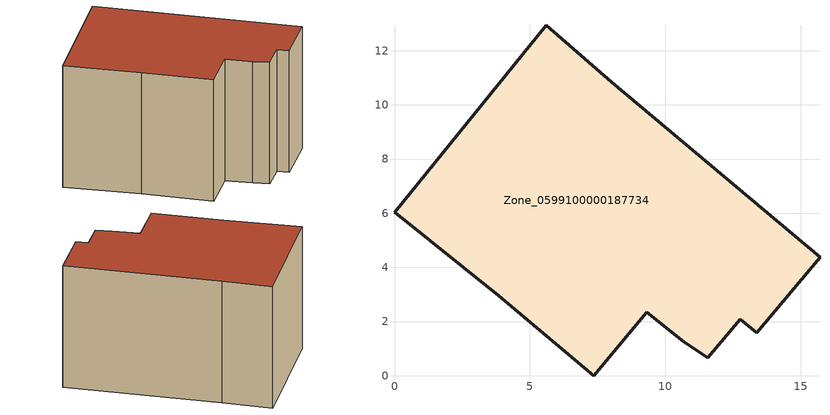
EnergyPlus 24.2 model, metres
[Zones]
Zone_0599100000187734
 floor ground (C_G): 10.67,1.25 9.3,2.34 7.35,0 3.84,2.95 0,6.03 5.61,12.94 8.02,10.83 15.71,4.37 13.38,1.58 12.76,2.09 11.55,0.66 z0
 wall outside (C_F): 3.84,2.95 7.35,0 9.3,2.34 10.67,1.25 11.55,0.66 12.76,2.09 13.38,1.58 15.71,4.37 8.02,10.83 5.61,12.94 0,6.03 3.84,2.95 z0:8.22
 roof outside (C_R): 9.3,2.34 10.67,1.25 11.55,0.66 12.76,2.09 13.38,1.58 15.71,4.37 8.02,10.83 5.61,12.94 0,6.03 3.84,2.95 7.35,0 z8.22
[BUILDING]
Pand.0599100000187734: North Axis=0; Terrain=City; Loads Convergence Tolerance Value=0.04; Temperature Convergence Tolerance Value=0.4; Solar Distribution=FullExterior; Maximum Number of Warmup Days=25; Minimum Number of Warmup Days=1
[Site:Location]
Rotterdam.The.Hague.AP_ZH_NLD Design_Conditions: Latitude=51.96; Longitude=4.45; Time Zone=1; Elevation=-4.5
[SITE:GROUNDTEMPERATURE:BUILDINGSURFACE]
18, 18, 18, 18, 18, 18, 18, 18, 18, 18, 18, 18
[MATERIAL] Thermal Absorptance=0.9; Solar Absorptance=0.7; Visible Absorptance=0.7
Name | Roughness | Thickness | Conductivity | Density | Specific Heat
G.TC.1946 | MediumSmooth | 0.15 | 1 | 540 | 1210
F.TC.1946 | Rough | 0.3 | 0.857143 | 1920 | 840
R.TC.1946 | MediumRough | 0.2 | 0.909091 | 1500 | 1000
[CONSTRUCTION]
C_G: G.TC.1946
C_F: F.TC.1946
C_R: R.TC.1946
[ZONE]
Zone_0599100000187734: Type=1; Multiplier=1; Ceiling Height=Autocalculate; Volume=Autocalculate; Floor Area=autocalculate; Part of Total Floor Area=Yes
[ZONEINFILTRATION:DESIGNFLOWRATE]
Infil_Zone_0599100000187734: Zone or ZoneList or Space or SpaceList=Zone_0599100000187734; Schedule=AlwaysOn; Design Flow Rate Calculation Method=Flow/Area; Flow Rate per Floor Area=0.003; Constant Term Coefficient=1; Temperature Term Coefficient=0; Velocity Term Coefficient=0; Velocity Squared Term Coefficient=0
[HVACTEMPLATE:ZONE:IDEALLOADSAIRSYSTEM]
Zone_0599100000187734: Maximum Heating Supply Air Temperature=50; Minimum Cooling Supply Air Temperature=13; Maximum Heating Supply Air Humidity Ratio=0.0156; Minimum Cooling Supply Air Humidity Ratio=0.0077; Heating Limit=NoLimit; Cooling Limit=NoLimit; Dehumidification Control Type=ConstantSensibleHeatRatio; Cooling Sensible Heat Ratio=0.7; Dehumidification Setpoint=60; Humidification Control Type=None; Humidification Setpoint=30; Outdoor Air Method=None; Outdoor Air Flow Rate per Person=0.00944; Outdoor Air Flow Rate per Zone Floor Area=0; Outdoor Air Flow Rate per Zone=0; Demand Controlled Ventilation Type=None; Outdoor Air Economizer Type=NoEconomizer; Heat Recovery Type=None; Sensible Heat Recovery Effectiveness=0.7; Latent Heat Recovery Effectiveness=0.65
[ZONECONTROL:THERMOSTAT]
ThermostatControl_Zone_0599100000187734: Zone or ZoneList=Zone_0599100000187734; Control Type Schedule=DualSetpointControlType; Control 1=Thermostat_Zone_0599100000187734; Temperature Difference Between Cutout And Setpoint=0
[THERMOSTATSETPOINT:DUALSETPOINT]
Thermostat_Zone_0599100000187734: Heating Setpoint Temperature Schedule=HeatingSetpoint_Zone_0599100000187734; Cooling Setpoint Temperature Schedule=CoolingSetpoint_Zone_0599100000187734
[SCHEDULE:COMPACT]
HeatingSetpoint_Zone_0599100000187734: Through: 12/31, For: AllDays, Until: 24:00, 21
CoolingSetpoint_Zone_0599100000187734: Through: 12/31, For: AllDays, Until: 24:00, 24
DualSetpointControlType: Through: 12/31, For: AllDays, Until: 24:00, 4
AlwaysOn: Through: 12/31, For: AllDays, Until: 24:00, 1
